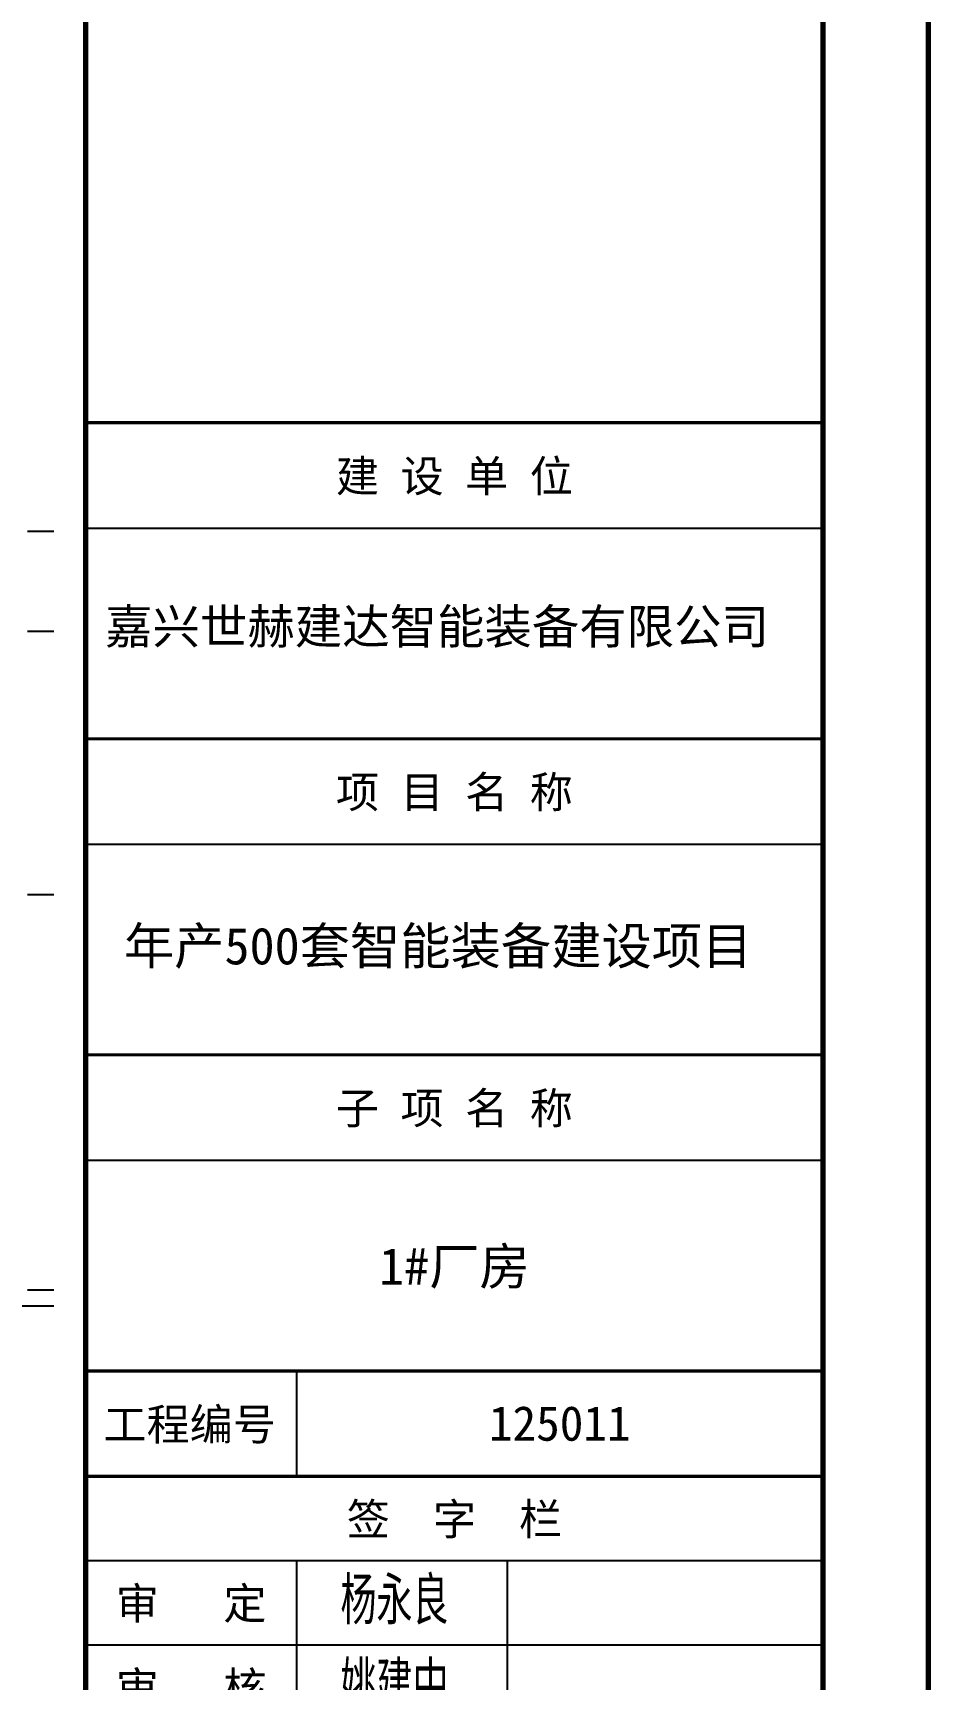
# Model space of a CAD drawing. Extents: x -2072575 to 87763, y 445513 to 805276.
# Drawn here: x -1753128 to -1736075, y 500408 to 531657 of the extents above; entities that cross this region are included whole.
import ezdxf
from ezdxf.enums import TextEntityAlignment as Align

# ---------------------------------------------------------------- set-up
doc = ezdxf.new("R2010")
doc.units = 0
doc.header["$LTSCALE"] = 1000
for name, pattern in [('__DASH', [0.35, 0.25, -0.1]), ('DASHDOT', [1, 0.5, -0.25, 0, -0.25]), ('DOT', [0.25, 0, -0.25]), ('DOTE', [2.42, 2, -0.2, 0.02, -0.2])]:
    doc.linetypes.add(name, pattern=pattern)
doc.layers.get('Defpoints').update_dxf_attribs({"color": 210})
for name, color, linetype in [('0-cxFrame', 155, 'Continuous'), ('A-AXIS-DOTE', 14, 'DOTE'), ('A-AXIS-DP', 126, 'Continuous'), ('AS-WALL', 40, 'Continuous'), ('DOT', 8, 'DOT'), ('qianming', 155, 'Continuous')]:
    doc.layers.add(name, color=color, linetype=linetype)
doc.layers.add('0-cxText', color=131, linetype='Continuous', lineweight=25)
doc.styles.add('BZHZ', font='bzxw', dxfattribs={"width": 0.8, "bigfont": 'bzhz'})
doc.styles.add('cx_biaoti', font='')
doc.styles.add('cx_tuming', font='simhei.ttf')
doc.styles.add('cx_tuqian1', font='')
doc.styles.add('黑体', font='simhei.ttf', dxfattribs={"height": 12})
doc.styles.get('cx_biaoti').set_extended_font_data('SimSun')
doc.styles.get('cx_tuqian1').set_extended_font_data('SimSun')

# ---------------------------------------------------------------- blocks, each defined once
blk = doc.blocks.new('20250821111708')
at = {"layer": 'DOT', "linetype": 'DASHDOT'}
for p, q in [((132268.5, 14400), (108756.3, 14400)), ((132268.5, 12500), (108756.3, 12500)), ((132268.5, 7500), (108756.3, 7500)), ((132268.5, 0), (-7557.7, 0))]:
    blk.add_line(p, q, dxfattribs=at)
blk = doc.blocks.new('zjcx_lan_qianzi(Dragon)')
for p, q in [((-7000, 4800), (0, 4800)), ((-5000, 4800), (-5000, 0)), ((-3000, 4800), (-3000, 0)), ((-7000, 4000), (0, 4000)), ((-7000, 3200), (0, 3200)), ((-7000, 2400), (0, 2400)), ((-7000, 1600), (0, 1600)), ((-7000, 800), (0, 800))]:
    blk.add_line(p, q)
at = {"const_width": 30}
blk.add_lwpolyline([(-7000, 5600), (0, 5600)], dxfattribs=at)
blk.add_lwpolyline([(-7000, 5600), (0, 5600), (0, 0), (-7000, 0)], close=True, dxfattribs=at)
at = {"style": 'cx_biaoti'}
for s, p in [('签  字  栏', (-3500, 5200)), ('审   定', (-6000, 4400)), ('审   核', (-6000, 3600)), ('校   对', (-6000, 2800)), ('设   计', (-6000, 400))]:
    blk.add_text(s, height=300, dxfattribs=at).set_placement(p, align=Align.MIDDLE)
at = {"style": 'cx_biaoti', "width": 0.85}
for s, p in [('项目负责人', (-6000, 2000)), ('专业负责人', (-6000, 1200))]:
    blk.add_text(s, height=300, dxfattribs=at).set_placement(p, align=Align.MIDDLE)
blk = doc.blocks.new('T-签字(Dragon)')
at = {"layer": '0-cxFrame'}
blk.add_blockref('zjcx_lan_qianzi(Dragon)', (0, 0), dxfattribs=at)
at = {"layer": 'qianming', "style": 'BZHZ', "width": 0.8}
for s, p in [('杨永良', (-4069, 4444)), ('姚建中', (-4069, 3644)), ('姜旭超', (-4069, 2844)), ('宋月飞', (-4069, 2044)), ('宋月飞', (-4069, 1244)), ('叶佳超', (-4069, 444))]:
    blk.add_text(s, height=450, dxfattribs=at).set_placement(p, align=Align.MIDDLE)
blk = doc.blocks.new('zjcx_lan_xiangmu(Dragon)')
for p, q in [((-7000, 9000), (0, 9000)), ((-7000, 6000), (0, 6000)), ((-7000, 3000), (0, 3000)), ((-5000, 1000), (-5000, 0))]:
    blk.add_line(p, q)
at = {"const_width": 30}
for points in [[(-7000, 10000), (0, 10000)], [(-7000, 7000), (0, 7000)], [(-7000, 7000), (0, 7000)], [(-7000, 4000), (0, 4000)], [(-7000, 4000), (0, 4000)], [(-7000, 1000), (0, 1000)], [(-7000, 0), (0, 0)]]:
    blk.add_lwpolyline(points, dxfattribs=at)
blk.add_lwpolyline([(-7000, 10000), (0, 10000), (0, 0), (-7000, 0)], close=True)
at = {"style": 'cx_biaoti'}
for s, p in [('建 设 单 位', (-3500, 9500)), ('项 目 名 称', (-3500, 6500)), ('子 项 名 称', (-3500, 3500)), ('工程编号', (-6013, 500))]:
    blk.add_text(s, height=300, dxfattribs=at).set_placement(p, align=Align.MIDDLE)
blk = doc.blocks.new('T-项目(Dragon)')
blk.add_blockref('zjcx_lan_xiangmu(Dragon)', (0, 0))
at = {"color": 3, "style": 'cx_tuming'}
for s, height, p in [('嘉兴世赫建达智能装备有限公司', 330, (-6816, 7901)), ('年产500套智能装备建设项目 ', 350, (-6638, 4859))]:
    blk.add_text(s, height=height, dxfattribs=at).set_placement(p)
blk = doc.blocks.new('zjcx_T1(Dragon)')
at = {"layer": '0-cxFrame', "const_width": 50}
blk.add_lwpolyline([(-7000, 0), (0, 0), (0, 57400), (-7000, 57400)], close=True, dxfattribs=at)
at = {"layer": '0-cxFrame'}
for name, p in [('T-项目(Dragon)', (0, 15000)), ('T-签字(Dragon)', (0, 9400))]:
    blk.add_blockref(name, p, dxfattribs=at)
blk = doc.blocks.new('TK22.A1 L(Dragon)')
at = {"layer": '0-cxFrame', "color": 7, "const_width": 0.5}
blk.add_lwpolyline([(0, 0), (-841, 0), (-841, 594), (0, 594)], close=True, dxfattribs=at)
at = {"layer": '0-cxFrame', "const_width": 0.5}
for points in [[(-80, 10), (-821, 10), (-821, 584), (-80, 584)], [(-10, 10), (-80, 10), (-80, 584), (-10, 584)]]:
    blk.add_lwpolyline(points, close=True, dxfattribs=at)
at = {"layer": '0-cxFrame', "xscale": 0.01, "yscale": 0.01, "zscale": 0.01}
blk.add_blockref('zjcx_T1(Dragon)', (-10, 10), dxfattribs=at)
at = {"style": '黑体', "flags": 4}
blk.add_attdef('图幅', text='', height=3.3, dxfattribs=at).set_placement((-40, 3), align=Align.RIGHT)
at = {"layer": '0-cxText', "flags": 4}
for tag, height, style, p in [('建设单位', 3.5, 'cx_tuming', (-45, 240)), ('项目名称', 3.5, 'cx_tuming', (-45, 210)), ('子项名称', 3.5, 'cx_tuming', (-45, 180)), ('工程编号', 3.3, 'cx_tuqian1', (-35, 165)), ('图名1', 3.5, 'cx_tuming', (-45, 87)), ('图名2', 3.5, 'cx_tuming', (-45, 79)), ('图名3', 3.5, 'cx_tuming', (-45, 71)), ('出图日期', 3.3, 'cx_tuqian1', (-39, 60)), ('专业', 3.3, 'cx_tuqian1', (-55, 52)), ('图号', 3.3, 'cx_tuqian1', (-55, 44)), ('版次', 3.3, 'cx_tuqian1', (-20, 44))]:
    blk.add_attdef(tag, text='', height=height, dxfattribs=dict(at, style=style)).set_placement(p, align=Align.MIDDLE)
at = {"layer": 'Defpoints', "color": 6, "flags": 4}
for tag, height, style, p in [('tufu', 3.3, '黑体', (-12, 12)), ('dwfname', 4, 'cx_tuqian1', (-80, 3))]:
    blk.add_attdef(tag, text='', height=height, dxfattribs=dict(at, style=style)).set_placement(p, align=Align.RIGHT)

msp = doc.modelspace()

# ---------------------------------------------------------------- linework, layer by layer
at = {"layer": 'A-AXIS-DOTE', "linetype": '__DASH', "ltscale": 2}
msp.add_line((-1752729.4, 507792.9), (-1892555.5, 507792.9), dxfattribs=at)
at = {"layer": 'AS-WALL'}
msp.add_line((-1892555.5, 507492.9), (-1752729.4, 507492.9), dxfattribs=at)

# ---------------------------------------------------------------- block references
at = {"layer": '0-cxFrame'}
ref = msp.add_blockref('TK22.A1 L(Dragon)', (-1736124.8, 472257.2), dxfattribs=dict(at, xscale=200, yscale=200, zscale=200))
ref.add_attrib('子项名称', '1#厂房', dxfattribs={"layer": '0-cxText', "height": 700, "style": 'cx_tuming'}).set_placement((-1745124.8, 508257.2), align=Align.MIDDLE)
ref.add_attrib('工程编号', '125011', dxfattribs={"layer": '0-cxText', "height": 660, "style": 'cx_tuqian1'}).set_placement((-1743124.8, 505257.2), align=Align.MIDDLE)
at = {"layer": 'A-AXIS-DP', "ltscale": 2800}
msp.add_blockref('20250821111708', (-1884997.9, 507792.9), dxfattribs=at)

doc.saveas('drawing.dxf')
